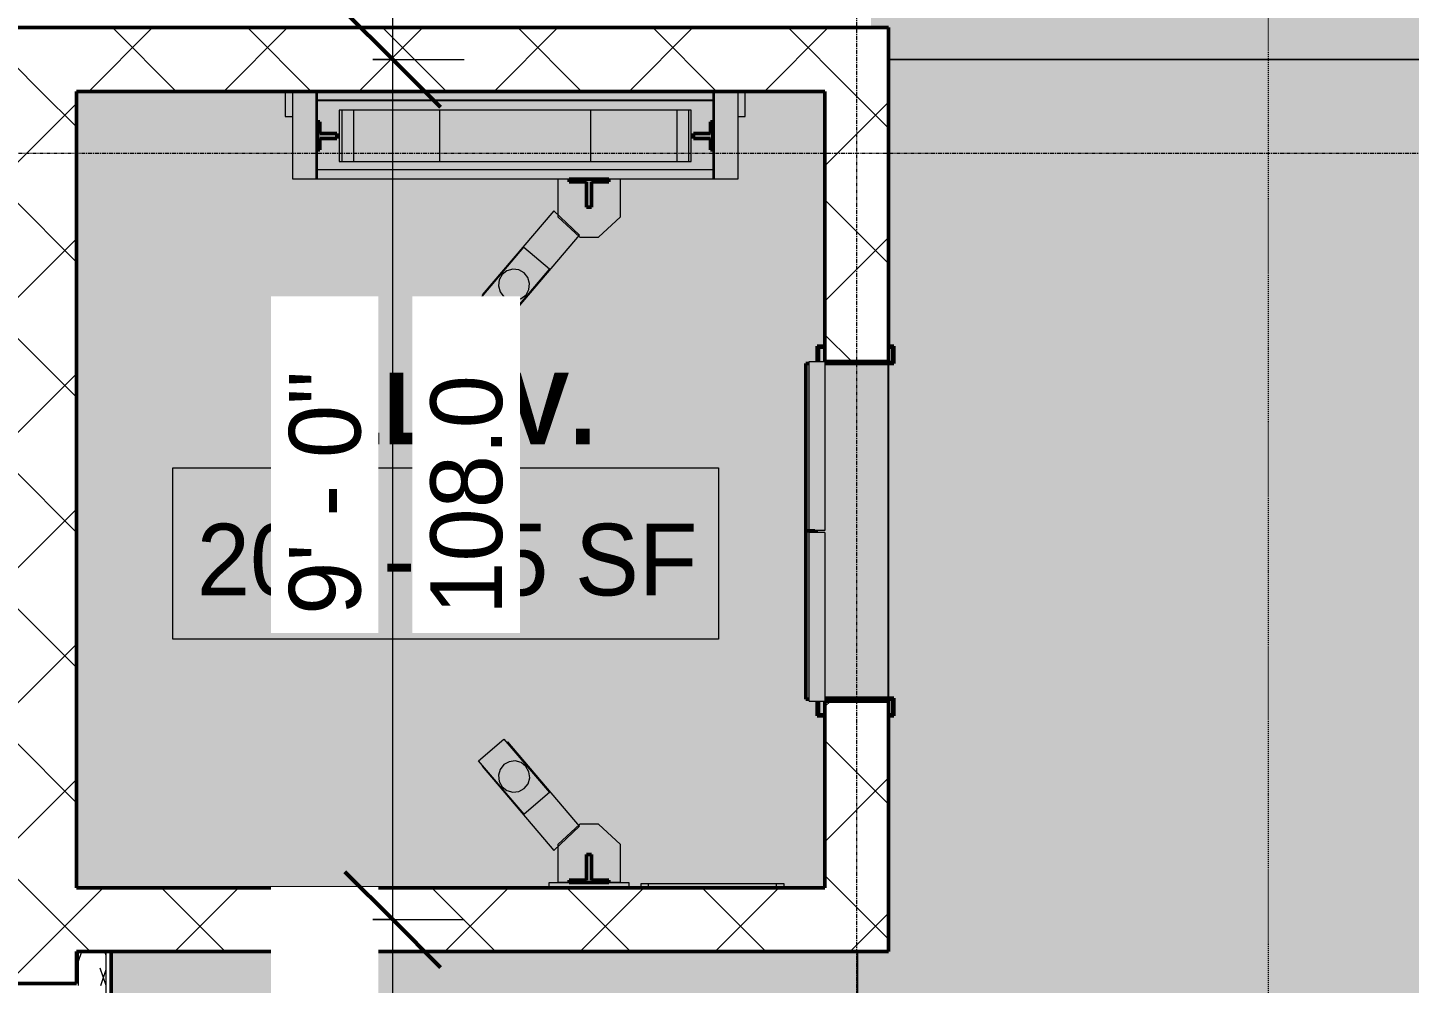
# Model space of a CAD drawing. Header units: inches. Extents: x -4218 to -1814, y 9706 to 12426.
# Drawn here: x -3585.5 to -3411.9, y 11431 to 11551 of the extents above; entities that cross this region are included whole.
import ezdxf

# ---------------------------------------------------------------- set-up
doc = ezdxf.new("R2010")
doc.units = ezdxf.units.IN
doc.header["$MEASUREMENT"] = 0
doc.linetypes.add('Aligning Line 1_8_', pattern=[0.25, 0.125, -0.125])
doc.linetypes.add('Grid Line 1_2_', pattern=[0.875, 0.5, -0.125, 0.125, -0.125])
for name, color, linetype, lineweight in [('0-1', 7, 'Continuous', 5), ('0-5', 7, 'Continuous', 9), ('A-ANNO-DIMS', 211, 'Continuous', 9), ('A-ANNO-DIMS-96', 211, 'Continuous', 9), ('A-AREA-IDEN', 2, 'Continuous', 9), ('A-FLOR-1', 10, 'Continuous', 13), ('A-GENM-2', 7, 'Continuous', 9), ('A-GENM-3', 250, 'Continuous', 50), ('A-GENM-7', 55, 'Continuous', 9), ('A-WALL', 113, 'Continuous', 13), ('A-WALL-11', 113, 'Continuous', 50), ('A-WALL-3', 250, 'Continuous', 50), ('A-WALL-PATT-5', 45, 'Continuous', 9), ('A-WALL-PATT-6', 111, 'Continuous', 9), ('G-ANNO-SYMB-1', 147, 'Aligning Line 1_8_', 9), ('G-IMPT-1', 55, 'Continuous', 9), ('G-IMPT-2', 1, 'Continuous', 9), ('Q-SPCQ-1', 7, 'Continuous', 9), ('Q-SPCQ-3', 37, 'Continuous', 9), ('S-GRID-1', 1, 'Grid Line 1_2_', 9)]:
    doc.layers.add(name, color=color, linetype=linetype, lineweight=lineweight)
doc.layers.add('A-AREA-PATT-4', color=7, linetype='Continuous', lineweight=9, transparency=1)
doc.layers.add('A-AREA-PATT-5', color=9, linetype='Continuous', lineweight=9, transparency=1)
doc.styles.add('Century Gothic', font='ufonts.com_century-gothic.ttf', dxfattribs={"height": 9})
doc.styles.add('Century Gothic_B', font='GOTHICB.TTF', dxfattribs={"height": 9})
doc.dimstyles.new('OD__1_16__Tol__', dxfattribs={"dimscale": 12, "dimtxt": 9.397514, "dimasz": 1, "dimexe": 0.75, "dimexo": 0.5, "dimgap": 0.125, "dimtad": 1, "dimdec": 4, "dimrnd": 0.0625, "dimzin": 3, "dimdsep": 46, "dimlunit": 4, "dimtxsty": 'Century Gothic', "dimblk1": 'OBLIQUE', "dimblk2": 'OBLIQUE', "dimsah": 1, "dimcen": 0.09, "dimdle": 0.75, "dimazin": 0, "dimtfac": 1, "dimtdec": 4, "dimtix": 1, "dimtmove": 0, "dimatfit": 3, "dimfxl": 1, "dimtvp": 1, "dimtfill": 1, "dimfrac": 2, "dimtolj": 1, "dimtzin": 0, "dimarcsym": 2})
pattern_1 = [(45, (0, 0), (-8.485281, 8.485281), []), (135, (0, 0), (-8.485281, -8.485281), [])]

# ---------------------------------------------------------------- blocks, each defined once
blk = doc.blocks.new('CTR - 1st Phase - Shell_rvt-1-FLOOR PLAN - 2ND FLOOR')
at = {"layer": 'A-FLOR-1'}
for p, q in [((-3410.3, 11546.99), (-3477.32, 11546.99)), ((-3477.32, 11546.99), (-3410.3, 11546.99)), ((-3477.32, 11509.05), (-3477.32, 11508.92)), ((-3477.32, 11508.8), (-3477.32, 11466.79)), ((-3477.32, 11466.68), (-3477.32, 11466.43)), ((-3481.32, 11434.99), (-3481.32, 11370.36)), ((-3481.17, 11370.36), (-3481.17, 11434.99))]:
    blk.add_line(p, q, dxfattribs=at)
at = {"layer": 'S-GRID-1'}
for p, q in [((-3481.32, 9836.18), (-3481.32, 12376.79)), ((-1814.21, 11535.19), (-4168.71, 11535.19))]:
    blk.add_line(p, q, dxfattribs=at)
blk = doc.blocks.new('Elevator Door-Center - 48_ x 84_-2010370-FLOOR PLAN - 2ND FLOOR')
at = {"layer": 'Q-SPCQ-3'}
for points in [[(-25.22, 4.96), (-25.22, 4), (-4.03, 4), (-4.03, 6), (-25.22, 6)], [(-3.78, 4.96), (-3.78, 4), (17.41, 4), (17.41, 6), (-3.78, 6)]]:
    blk.add_hatch(color=256, dxfattribs=at).paths.add_polyline_path(points, flags=0)
at = {"layer": 'Q-SPCQ-1'}
for p, q in [((-25.22, 6), (-4.03, 6)), ((-25.22, 6), (-25.22, 4)), ((-4.03, 4), (-4.03, 6)), ((-3.78, 6), (17.41, 6)), ((-3.78, 4), (-3.78, 6)), ((17.41, 6), (17.41, 4)), ((-4.03, 4), (-25.22, 4)), ((17.41, 4), (-3.78, 4))]:
    blk.add_line(p, q, dxfattribs=at)
blk = doc.blocks.new('Otis_G2S_072320191620 - Duty_3500_Speed_150_Seismic_N_CwtLoc_L2_PitDepth_60_OpeningType_Front_CwtSafety_N_FRSAME_NPT-2319443-FLOOR PLAN - 2ND FLOOR')
at = {"layer": 'G-IMPT-1'}
h = blk.add_hatch(color=256, dxfattribs=at)
h.paths.add_polyline_path([(92.16, 63.73), (92.16, 14.06), (94.66, 14.06), (94.66, 14.37), (96.1, 14.37), (96.1, 16.5), (96.72, 16.5), (96.72, 14.37), (98.16, 14.37), (98.16, 14.06), (100.82, 14.06), (100.82, 63.73), (98.16, 63.73), (98.16, 63.43), (96.72, 63.43), (96.72, 61.3), (96.1, 61.3), (96.1, 63.43), (94.66, 63.43), (94.66, 63.73), (93.18, 63.73)], flags=0)
h.paths.add_polyline_path([(93.18, 16.8), (93.18, 60.99), (99.64, 60.99), (99.64, 16.8), (94.66, 16.8)], flags=0)
for points in [[(100.82, 29.49), (100.82, 14.06), (100.94, 14.06), (100.94, 63.73), (100.82, 63.73), (100.82, 46.37)], [(93.18, 29.39), (99.64, 29.39), (99.64, 48.39), (93.18, 48.39), (93.18, 29.49)], [(6.69, 34.07), (9.75, 30.81), (20.32, 39.81), (20.21, 39.92), (13.98, 34.59), (11.25, 37.78), (17.34, 42.99), (17.26, 43.07), (7.29, 34.59)], [(73.37, 39.81), (83.93, 30.81), (86.99, 34.07), (76.43, 43.07), (76.33, 42.97), (82.45, 37.8), (79.73, 34.6), (73.46, 39.91)], [(14, 39.2), (14.09, 38.44), (14.47, 37.77), (15.07, 37.29), (15.81, 37.08), (16.57, 37.18), (17.24, 37.55), (17.72, 38.15), (17.92, 38.89), (17.83, 39.66), (17.46, 40.33), (16.85, 40.8), (16.12, 41.01), (15.35, 40.92), (14.62, 40.47), (14.21, 39.94), (14.09, 39.52)], [(75.76, 38.88), (75.97, 38.14), (76.45, 37.54), (77.12, 37.17), (77.89, 37.09), (78.63, 37.3), (79.23, 37.78), (79.6, 38.45), (79.68, 39.21), (79.47, 39.95), (78.99, 40.55), (78.32, 40.92), (77.56, 41.01), (76.82, 40.8), (76.22, 40.32), (75.85, 39.65)], [(2.69, 32.13), (2.97, 32.13), (2.97, 29.94), (6.16, 29.94), (6.16, 29.31), (2.97, 29.31), (2.97, 27.13), (2.69, 27.13), (2.69, 25.69), (7.44, 25.69), (10, 28.45), (9.99, 30.81), (9.89, 30.93), (9.75, 30.81), (7.17, 33.56), (2.69, 33.56)]]:
    blk.add_hatch(color=256, dxfattribs=at).paths.add_polyline_path(points, flags=0)
h = blk.add_hatch(color=256, dxfattribs=at)
h.paths.add_polyline_path([(93.18, 60.99), (93.18, 16.8), (99.64, 16.8), (99.64, 60.99), (95.06, 60.99)], flags=0)
h.paths.add_polyline_path([(93.18, 29.39), (93.18, 48.39), (99.64, 48.39), (99.64, 29.39), (95.06, 29.39)], flags=0)
h = blk.add_hatch(color=256, dxfattribs=at)
h.paths.add_polyline_path([(11.25, 37.78), (13.98, 34.59), (20.68, 40.32), (17.92, 43.49), (12.02, 38.44)], flags=0)
h.paths.add_polyline_path([(14, 39.2), (14.21, 39.94), (14.68, 40.54), (15.35, 40.92), (16.12, 41.01), (16.85, 40.8), (17.46, 40.33), (17.83, 39.66), (17.92, 38.89), (17.72, 38.15), (17.24, 37.55), (16.57, 37.18), (15.81, 37.08), (15.07, 37.29), (14.47, 37.77), (14.09, 38.44)], flags=0)
h = blk.add_hatch(color=256, dxfattribs=at)
h.paths.add_polyline_path([(73, 40.29), (79.73, 34.6), (82.45, 37.8), (75.71, 43.5), (74.95, 42.59)], flags=0)
h.paths.add_polyline_path([(75.76, 38.88), (75.85, 39.65), (76.22, 40.32), (76.82, 40.8), (77.56, 41.01), (78.32, 40.92), (78.99, 40.55), (79.47, 39.95), (79.68, 39.21), (79.6, 38.45), (79.23, 37.78), (78.63, 37.3), (77.89, 37.09), (77.12, 37.17), (76.45, 37.54), (75.97, 38.14)], flags=0)
h = blk.add_hatch(color=256, dxfattribs=at)
h.paths.add_polyline_path([(83.68, 28.45), (86.24, 25.69), (90.99, 25.69), (90.96, 33.56), (86.51, 33.56), (83.93, 30.81), (83.8, 30.93), (83.68, 30.8), (83.68, 29.31)], flags=0)
h.paths.add_polyline_path([(87.46, 29.94), (90.65, 29.94), (90.65, 32.13), (90.96, 32.13), (90.96, 27.13), (90.65, 27.13), (90.65, 29.31), (87.46, 29.31), (87.46, 29.49)], flags=0)
at = {"layer": 'G-IMPT-2'}
for p, q in [((92.16, 63.73), (94.66, 63.73)), ((98.16, 63.73), (100.82, 63.73)), ((100.82, 63.73), (100.94, 63.73)), ((100.82, 14.06), (100.82, 63.73)), ((100.94, 63.73), (100.94, 14.06)), ((93.18, 60.99), (93.18, 16.8)), ((99.64, 60.99), (93.18, 60.99)), ((99.64, 16.8), (99.64, 60.99)), ((93.19, 60.68), (93.19, 59.18)), ((99.63, 60.68), (93.19, 60.68)), ((93.19, 59.18), (99.63, 59.18)), ((99.63, 59.18), (99.63, 60.68)), ((93.18, 48.39), (93.18, 29.39)), ((99.64, 48.39), (93.18, 48.39)), ((99.64, 29.39), (99.64, 48.39)), ((11.25, 37.78), (17.95, 43.51)), ((17.95, 43.51), (20.68, 40.32)), ((73, 40.29), (75.71, 43.5)), ((75.71, 43.5), (82.45, 37.8)), ((17.26, 43.07), (6.69, 34.07)), ((17.34, 42.99), (17.26, 43.07)), ((76.43, 43.07), (76.33, 42.97)), ((86.99, 34.07), (76.43, 43.07)), ((20.68, 40.32), (13.98, 34.59)), ((14.21, 39.94), (14, 39.2)), ((14.68, 40.54), (14.21, 39.94)), ((15.35, 40.92), (14.68, 40.54)), ((16.12, 41.01), (15.35, 40.92)), ((16.85, 40.8), (16.12, 41.01)), ((17.46, 40.33), (16.85, 40.8)), ((17.83, 39.66), (17.46, 40.33)), ((20.32, 39.81), (20.21, 39.92)), ((79.73, 34.6), (73, 40.29)), ((76.22, 40.32), (75.85, 39.65)), ((76.82, 40.8), (76.22, 40.32)), ((77.56, 41.01), (76.82, 40.8)), ((78.32, 40.92), (77.56, 41.01)), ((78.99, 40.55), (78.32, 40.92)), ((79.47, 39.95), (78.99, 40.55)), ((79.68, 39.21), (79.47, 39.95)), ((9.75, 30.81), (20.32, 39.81)), ((14, 39.2), (14.09, 38.44)), ((14.09, 38.44), (14.47, 37.77)), ((17.72, 38.15), (17.92, 38.89)), ((17.92, 38.89), (17.83, 39.66)), ((73.46, 39.91), (73.37, 39.81)), ((73.37, 39.81), (83.93, 30.81)), ((75.85, 39.65), (75.76, 38.88)), ((75.76, 38.88), (75.97, 38.14)), ((79.23, 37.78), (79.6, 38.45)), ((79.6, 38.45), (79.68, 39.21)), ((13.98, 34.59), (11.25, 37.78)), ((14.47, 37.77), (15.07, 37.29)), ((15.07, 37.29), (15.81, 37.08)), ((15.81, 37.08), (16.57, 37.18)), ((16.57, 37.18), (17.24, 37.55)), ((17.24, 37.55), (17.72, 38.15)), ((75.97, 38.14), (76.45, 37.54)), ((76.45, 37.54), (77.12, 37.17)), ((77.12, 37.17), (77.89, 37.09)), ((77.89, 37.09), (78.63, 37.3)), ((78.63, 37.3), (79.23, 37.78)), ((82.45, 37.8), (79.73, 34.6)), ((7.44, 33.56), (2.69, 33.56)), ((2.69, 33.56), (2.69, 32.13)), ((6.69, 34.07), (9.75, 30.81)), ((10, 30.8), (7.44, 33.56)), ((86.24, 33.56), (83.68, 30.8)), ((83.93, 30.81), (86.99, 34.07)), ((90.99, 33.56), (86.24, 33.56)), ((90.99, 25.69), (90.99, 33.56)), ((10, 28.45), (10, 30.8)), ((83.68, 30.8), (83.68, 28.45)), ((7.44, 25.69), (10, 28.45)), ((83.68, 28.45), (86.24, 25.69)), ((93.18, 29.39), (99.64, 29.39)), ((2.69, 27.13), (2.69, 25.69)), ((2.69, 25.69), (7.44, 25.69)), ((86.24, 25.69), (90.99, 25.69)), ((93.19, 18.61), (93.19, 17.11)), ((99.63, 18.61), (93.19, 18.61)), ((99.63, 17.11), (99.63, 18.61)), ((93.18, 16.8), (99.64, 16.8)), ((93.19, 17.11), (99.63, 17.11))]:
    blk.add_line(p, q, dxfattribs=at)
blk = doc.blocks.new('Otis_G2S_072320191620 - Otis_G2S_072320191620-2295120-FLOOR PLAN - 2ND FLOOR')
at = {"layer": 'A-GENM-7'}
h = blk.add_hatch(color=256, dxfattribs=at)
h.paths.add_polyline_path([(98.85, 10.02), (102, 10.02), (102, 10.91), (98.85, 10.91)], flags=0)
h.paths.add_polyline_path([(98.85, 67.78), (98.85, 66.89), (102, 66.89), (102, 67.78)], flags=0)
h = blk.add_hatch(color=256, dxfattribs=at)
h.paths.add_polyline_path([(91.02, 12.61), (91.02, 10.91), (102, 10.91), (102, 13.86), (91.02, 13.86)], flags=0)
h.paths.add_polyline_path([(91.02, 66.89), (91.02, 63.94), (102, 63.94), (102, 66.89), (92.16, 66.89)], flags=0)
h = blk.add_hatch(color=256, dxfattribs=at)
h.paths.add_polyline_path([(91.02, 14.06), (91.02, 13.86), (102, 13.86), (102, 14.06), (92.16, 14.06)], flags=0)
h.paths.add_polyline_path([(91.02, 63.74), (102, 63.74), (102, 63.94), (91.02, 63.94)], flags=0)
for points in [[(91.02, 29.49), (91.02, 14.06), (92.16, 14.06), (92.16, 63.74), (91.02, 63.74), (91.02, 46.37)], [(2, 29.31), (2, 24.63), (2.68, 24.63), (2.66, 34.63), (2, 34.63), (2, 29.94)], [(2, 6.14), (2.5, 6.14), (2.5, 22.14), (2, 22.14), (2, 12.61)], [(25.69, 2.41), (25.69, 2), (46.62, 2), (46.62, 1.25), (46.81, 1.25), (46.81, 2.41), (25.81, 2.41)], [(46.81, 2), (46.81, 1.25), (46.87, 1.25), (46.87, 2), (67.81, 2), (67.81, 2.41), (46.81, 2.41)], [(25.81, -4.28), (25.81, -7.88), (67.81, -7.88), (67.81, 0), (46.87, 0), (46.87, 0.96), (46.62, 0.96), (46.62, 0), (25.81, 0)]]:
    blk.add_hatch(color=256, dxfattribs=at).paths.add_polyline_path(points, flags=0)
h = blk.add_hatch(color=256, dxfattribs=at)
h.paths.add_polyline_path([(94.66, 14.06), (94.66, 14.06), (98.16, 14.06), (98.16, 14.37), (96.72, 14.37), (96.72, 16.5), (96.1, 16.5), (96.1, 14.37), (94.66, 14.37)], flags=0)
h.paths.add_polyline_path([(94.66, 63.74), (94.66, 63.43), (96.1, 63.43), (96.1, 61.3), (96.72, 61.3), (96.72, 63.43), (98.16, 63.43), (98.16, 63.74), (95.06, 63.74)], flags=0)
h = blk.add_hatch(color=256, dxfattribs=at)
h.paths.add_polyline_path([(2.66, 32.13), (2.68, 27.13), (2.97, 27.13), (2.97, 29.31), (6.16, 29.31), (6.16, 29.94), (2.97, 29.94), (2.97, 32.13), (2.68, 32.13)], flags=0)
h.paths.add_polyline_path([(87.46, 29.31), (90.65, 29.31), (90.65, 27.13), (90.96, 27.13), (90.96, 32.13), (90.65, 32.13), (90.65, 29.94), (87.46, 29.94), (87.46, 29.49)], flags=0)
h = blk.add_hatch(color=256, dxfattribs=at)
h.paths.add_polyline_path([(2, 5.89), (2, 5.14), (2.5, 5.14), (2.5, 6.14), (2, 6.14)], flags=0)
h.paths.add_polyline_path([(2, 23.14), (2, 22.14), (2.5, 22.14), (2.5, 23.14)], flags=0)
h = blk.add_hatch(color=256, dxfattribs=at)
h.paths.add_polyline_path([(23.6, -8.64), (25.81, -8.64), (25.81, 0), (25.69, 0), (25.69, -8.52), (23.73, -8.52), (23.73, -8), (23.6, -8), (23.6, -8.52)], flags=0)
h.paths.add_polyline_path([(23.6, 0.83), (23.6, 0.25), (23.73, 0.25), (23.73, 0.83), (25.44, 0.83), (25.44, 0.96), (23.6, 0.96)], flags=0)
h.paths.add_polyline_path([(67.81, -8), (67.81, -8.64), (70.02, -8.64), (70.02, -8), (69.9, -8), (69.9, -8.52), (67.94, -8.52), (67.94, 0), (67.81, 0), (67.81, -7.88)], flags=0)
h.paths.add_polyline_path([(68.06, 0.83), (69.9, 0.83), (69.9, 0.25), (70.02, 0.25), (70.02, 0.96), (68.06, 0.94)], flags=0)
h = blk.add_hatch(color=256, dxfattribs=at)
h.paths.add_polyline_path([(25.53, -8), (25.69, -8), (25.69, -7.93)], flags=0)
h.paths.add_polyline_path([(25.81, -7.88), (25.81, -8), (67.81, -8), (67.81, -7.88), (34.73, -7.88)], flags=0)
h.paths.add_polyline_path([(67.94, -7.93), (67.94, -8), (68.06, -7.99)], flags=0)
at = {"layer": 'A-GENM-2'}
for p, q in [((102, 67.78), (98.85, 67.78)), ((98.85, 67.78), (98.85, 66.89)), ((102, 66.89), (91.02, 66.89)), ((91.02, 66.89), (91.02, 63.94)), ((102, 63.94), (91.02, 63.94)), ((91.02, 63.94), (91.02, 63.74)), ((91.02, 63.74), (91.02, 14.06)), ((91.02, 63.74), (102, 63.74)), ((92.16, 14.06), (92.16, 63.74)), ((2, 34.63), (2.68, 34.63)), ((2.68, 34.63), (2.68, 32.13)), ((2.68, 27.13), (2.68, 24.63)), ((2.68, 24.63), (2, 24.63)), ((2.5, 23.14), (2, 23.14)), ((2.5, 22.14), (2.5, 23.14)), ((2, 22.14), (2.5, 22.14)), ((2.5, 6.14), (2.5, 22.14)), ((91.02, 14.06), (91.02, 13.86)), ((94.66, 14.06), (91.02, 14.06)), ((102, 14.06), (98.16, 14.06)), ((91.02, 13.86), (102, 13.86)), ((91.02, 13.86), (91.02, 10.91)), ((91.02, 10.91), (102, 10.91)), ((98.85, 10.91), (98.85, 10.02)), ((98.85, 10.02), (102, 10.02)), ((2.5, 6.14), (2, 6.14)), ((2.5, 5.14), (2.5, 6.14)), ((2, 5.14), (2.5, 5.14)), ((46.87, 0.96), (46.62, 0.96)), ((25.69, -7.93), (25.53, -8)), ((67.81, -7.88), (25.81, -7.88)), ((68.06, -7.99), (67.93, -7.93))]:
    blk.add_line(p, q, dxfattribs=at)
at = {"layer": 'A-GENM-3'}
for p, q in [((98.16, 63.74), (94.66, 63.74)), ((94.66, 63.74), (94.66, 63.43)), ((94.66, 63.43), (96.1, 63.43)), ((96.1, 63.43), (96.1, 61.3)), ((96.72, 61.3), (96.72, 63.43)), ((96.72, 63.43), (98.16, 63.43)), ((98.16, 63.43), (98.16, 63.74)), ((96.1, 61.3), (96.72, 61.3)), ((2.97, 32.13), (2.66, 32.13)), ((2.66, 32.13), (2.66, 27.13)), ((2.97, 29.94), (2.97, 32.13)), ((90.96, 32.13), (90.65, 32.13)), ((90.65, 32.13), (90.65, 29.94)), ((90.96, 27.13), (90.96, 32.13)), ((6.16, 29.94), (2.97, 29.94)), ((6.16, 29.31), (6.16, 29.94)), ((90.65, 29.94), (87.46, 29.94)), ((87.46, 29.94), (87.46, 29.31)), ((2.97, 27.13), (2.97, 29.31)), ((2.97, 29.31), (6.16, 29.31)), ((87.46, 29.31), (90.65, 29.31)), ((90.65, 29.31), (90.65, 27.13)), ((2.66, 27.13), (2.97, 27.13)), ((90.65, 27.13), (90.96, 27.13)), ((96.72, 16.5), (96.1, 16.5)), ((96.1, 16.5), (96.1, 14.37)), ((96.72, 14.37), (96.72, 16.5)), ((96.1, 14.37), (94.66, 14.37)), ((94.66, 14.37), (94.66, 14.06)), ((94.66, 14.06), (98.16, 14.06)), ((98.16, 14.37), (96.72, 14.37)), ((98.16, 14.06), (98.16, 14.37)), ((46.81, 2.41), (25.69, 2.41)), ((25.69, 2.41), (25.69, 2)), ((67.81, 2.41), (46.81, 2.41)), ((46.81, 2.41), (46.81, 1.25)), ((46.81, 1.25), (46.81, 2.41)), ((67.81, 2), (67.81, 2.41)), ((25.44, 0.96), (23.6, 0.96)), ((23.6, 0.96), (23.6, 0.25)), ((23.6, 0.25), (23.73, 0.25)), ((23.73, 0.25), (23.73, 0.83)), ((23.73, 0.83), (25.44, 0.83)), ((46.62, 1.25), (46.81, 1.25)), ((46.81, 1.25), (46.87, 1.25)), ((70.02, 0.96), (68.06, 0.96)), ((68.06, 0.83), (69.9, 0.83)), ((69.9, 0.83), (69.9, 0.25)), ((69.9, 0.25), (70.02, 0.25)), ((70.02, 0.25), (70.02, 0.96)), ((25.69, 0), (25.69, -8.52)), ((25.81, -8.64), (25.81, 0)), ((67.81, 0), (67.81, -8.64)), ((67.94, -8.52), (67.94, 0)), ((23.73, -8), (23.6, -8)), ((23.6, -8), (23.6, -8.64)), ((23.6, -8.64), (25.81, -8.64)), ((23.73, -8.52), (23.73, -8)), ((25.69, -8.52), (23.73, -8.52)), ((67.81, -8.64), (70.02, -8.64)), ((69.9, -8.52), (67.94, -8.52)), ((70.02, -8), (69.9, -8)), ((69.9, -8), (69.9, -8.52)), ((70.02, -8.64), (70.02, -8))]:
    blk.add_line(p, q, dxfattribs=at)
blk.add_blockref('Otis_G2S_072320191620 - Duty_3500_Speed_150_Seismic_N_CwtLoc_L2_PitDepth_60_OpeningType_Front_CwtSafety_N_FRSAME_NPT-2319443-FLOOR PLAN - 2ND FLOOR', (0, 0))
blk = doc.blocks.new('CTR - 1st Phase -Stairs _ Elevators_rvt-1-FLOOR PLAN - 2ND FLOOR')
at = {"layer": 'A-WALL-PATT-5'}
h = blk.add_hatch(dxfattribs=at)
h.set_pattern_fill('FP_47', color=256, style=0, pattern_type=2)
h.set_pattern_definition(pattern_1)
h.paths.add_polyline_path([(-3514.81, 11542.99), (-3477.32, 11542.99), (-3477.32, 11550.99), (-3587.32, 11550.99), (-3587.32, 11542.99), (-3531.7, 11542.99)], flags=0)
h = blk.add_hatch(dxfattribs=at)
h.set_pattern_fill('FP_47', color=256, style=0, pattern_type=2)
h.set_pattern_definition(pattern_1)
h.paths.add_polyline_path([(-3583.32, 11430.99), (-3579.32, 11430.99), (-3579.32, 11434.99), (-3583.32, 11434.99), (-3583.32, 11442.99), (-3579.32, 11442.99), (-3579.32, 11542.99), (-3587.32, 11542.99), (-3587.32, 11430.99)], flags=0)
h = blk.add_hatch(dxfattribs=at)
h.set_pattern_fill('FP_47', color=256, style=0, pattern_type=2)
h.set_pattern_definition(pattern_1)
h.paths.add_polyline_path([(-3481.17, 11434.99), (-3477.32, 11434.99), (-3477.32, 11466.43), (-3485.32, 11466.43), (-3485.32, 11434.99), (-3481.32, 11434.99)], flags=0)
h.paths.add_polyline_path([(-3477.32, 11509.05), (-3477.32, 11542.99), (-3485.32, 11542.99), (-3485.32, 11509.05)], flags=0)
h = blk.add_hatch(dxfattribs=at)
h.set_pattern_fill('FP_47', color=256, style=0, pattern_type=2)
h.set_pattern_definition(pattern_1)
h.paths.add_polyline_path([(-3531.7, 11434.99), (-3485.32, 11434.99), (-3485.32, 11442.99), (-3583.32, 11442.99), (-3583.32, 11434.99), (-3579.32, 11434.99)], flags=0)
at = {"layer": 'A-WALL-3'}
for p, q in [((-3477.32, 11550.99), (-3587.32, 11550.99)), ((-3477.32, 11542.99), (-3477.32, 11550.99)), ((-3579.32, 11542.99), (-3485.32, 11542.99)), ((-3579.32, 11442.99), (-3579.32, 11542.99)), ((-3485.32, 11542.99), (-3485.32, 11509.05)), ((-3477.32, 11509.05), (-3477.32, 11542.99)), ((-3485.32, 11509.05), (-3477.32, 11509.05)), ((-3477.32, 11466.43), (-3485.32, 11466.43)), ((-3485.32, 11466.43), (-3485.32, 11442.99)), ((-3477.32, 11434.99), (-3477.32, 11466.43)), ((-3485.32, 11442.99), (-3579.32, 11442.99)), ((-3579.32, 11434.99), (-3485.32, 11434.99)), ((-3579.32, 11430.99), (-3579.32, 11434.99)), ((-3485.32, 11434.99), (-3477.32, 11434.99)), ((-3587.32, 11430.99), (-3579.32, 11430.99))]:
    blk.add_line(p, q, dxfattribs=at)
at = {"layer": 'G-ANNO-SYMB-1'}
blk.add_line((-3429.67, 11608.39), (-3429.67, 11388.71), dxfattribs=at)
at = {"layer": '0-5'}
for name, p, rotation in [('Otis_G2S_072320191620 - Otis_G2S_072320191620-2295120-FLOOR PLAN - 2ND FLOOR', (-3485.32, 11440.99), 89.99999999998951), ('Elevator Door-Center - 48_ x 84_-2010370-FLOOR PLAN - 2ND FLOOR', (-3481.32, 11491.64), 90.0000000000186)]:
    blk.add_blockref(name, p, dxfattribs=dict(at, rotation=rotation))
blk = doc.blocks.new('DIMBLOCK34-FLOOR PLAN - 2ND FLOOR')
at = {"layer": 'A-ANNO-DIMS-96', "lineweight": 50}
for p, q in [((-3539.61, 11438.99), (-3545.61, 11444.99)), ((-3539.61, 11438.99), (-3533.61, 11432.99)), ((-3539.61, 11366.49), (-3545.61, 11372.49)), ((-3539.61, 11366.49), (-3533.61, 11360.49))]:
    blk.add_line(p, q, dxfattribs=at)
at = {"layer": 'A-ANNO-DIMS-96'}
for p, q in [((-3542.09, 11438.99), (-3530.61, 11438.99)), ((-3539.61, 11438.99), (-3542.09, 11438.99)), ((-3539.61, 11366.49), (-3539.61, 11438.99)), ((-3542.09, 11366.49), (-3530.61, 11366.49)), ((-3539.61, 11366.49), (-3542.09, 11366.49))]:
    blk.add_line(p, q, dxfattribs=at)
at = {"layer": 'A-ANNO-DIMS-96', "color": 0, "insert": (-3534.87, 11390.51), "char_height": 9, "width": 29.356, "attachment_point": 1, "rotation": 90, "line_spacing_factor": 0.984502, "style": 'Century Gothic', "bg_fill": 3, "box_fill_scale": 1.25, "bg_fill_color": 256, "bg_fill_true_color": 13158600, "bg_fill_transparency": 0}
blk.add_mtext('72.5', dxfattribs=at)
at = {"layer": 'A-ANNO-DIMS-96', "color": 0, "insert": (-3552.64, 11375.52), "char_height": 9, "width": 65.3351, "attachment_point": 1, "rotation": 90, "line_spacing_factor": 0.984502, "style": 'Century Gothic', "bg_fill": 3, "box_fill_scale": 1.25, "bg_fill_color": 256, "bg_fill_true_color": 13158600, "bg_fill_transparency": 0}
blk.add_mtext('6\' - 0 1/2"', dxfattribs=at)
blk = doc.blocks.new('_Oblique')
at = {"color": 0, "linetype": 'ByBlock', "lineweight": -2}
blk.add_line((-0.5, -0.5), (0.5, 0.5), dxfattribs=at)
blk = doc.blocks.new('DIMBLOCK35-FLOOR PLAN - 2ND FLOOR')
at = {"layer": 'A-ANNO-DIMS-96', "lineweight": 50}
for p, q in [((-3539.61, 11546.99), (-3545.61, 11552.99)), ((-3539.61, 11546.99), (-3533.61, 11540.99)), ((-3539.61, 11438.99), (-3545.61, 11444.99)), ((-3539.61, 11438.99), (-3533.61, 11432.99))]:
    blk.add_line(p, q, dxfattribs=at)
at = {"layer": 'A-ANNO-DIMS-96'}
for p, q in [((-3542.09, 11546.99), (-3530.61, 11546.99)), ((-3539.61, 11546.99), (-3542.09, 11546.99)), ((-3539.61, 11438.99), (-3539.61, 11546.99)), ((-3542.09, 11438.99), (-3530.61, 11438.99)), ((-3539.61, 11438.99), (-3542.09, 11438.99))]:
    blk.add_line(p, q, dxfattribs=at)
at = {"layer": 'A-ANNO-DIMS-96', "color": 0, "char_height": 9, "width": 37.7691, "attachment_point": 1, "rotation": 90, "line_spacing_factor": 0.984502, "style": 'Century Gothic', "bg_fill": 3, "box_fill_scale": 1.25, "bg_fill_color": 256, "bg_fill_true_color": 13158600, "bg_fill_transparency": 0}
for s, insert in [('9\' - 0"', (-3552.64, 11477.25)), ('108.0', (-3534.87, 11477.25))]:
    blk.add_mtext(s, dxfattribs=dict(at, insert=insert))
blk = doc.blocks.new('DIMBLOCK36-FLOOR PLAN - 2ND FLOOR')
at = {"layer": 'A-ANNO-DIMS-96', "lineweight": 50}
for p, q in [((-3539.61, 11684.49), (-3545.61, 11690.49)), ((-3539.61, 11684.49), (-3533.61, 11678.49)), ((-3539.61, 11546.99), (-3545.61, 11552.99)), ((-3539.61, 11546.99), (-3533.61, 11540.99))]:
    blk.add_line(p, q, dxfattribs=at)
at = {"layer": 'A-ANNO-DIMS-96'}
for p, q in [((-3507.42, 11684.49), (-3548.61, 11684.49)), ((-3539.61, 11546.99), (-3539.61, 11684.49)), ((-3539.61, 11684.49), (-3507.42, 11684.49)), ((-3542.09, 11546.99), (-3530.61, 11546.99)), ((-3539.61, 11546.99), (-3542.09, 11546.99))]:
    blk.add_line(p, q, dxfattribs=at)
at = {"layer": 'A-ANNO-DIMS-96', "color": 0, "char_height": 9, "attachment_point": 1, "rotation": 90, "line_spacing_factor": 0.984502, "style": 'Century Gothic', "bg_fill": 3, "box_fill_scale": 1.25, "bg_fill_color": 256, "bg_fill_true_color": 13158600, "bg_fill_transparency": 0}
for s, insert, width in [('11\' - 5 1/2"', (-3552.64, 11585.01), 73.7481), ('137.5', (-3534.87, 11600), 37.7691)]:
    blk.add_mtext(s, dxfattribs=dict(at, insert=insert, width=width))

msp = doc.modelspace()

# ---------------------------------------------------------------- hatches: boundary and pattern name
at = {"layer": 'A-AREA-PATT-4'}
h = msp.add_hatch(color=256, dxfattribs=at)
h.paths.add_polyline_path([(-3485.32374, 11466.42542), (-3481.32374, 11466.42542), (-3481.32374, 11466.67542), (-3485.32374, 11466.67542)], flags=0)
h.paths.add_polyline_path([(-3485.32374, 11509.05042), (-3485.32374, 11508.92542), (-3481.32374, 11508.92542), (-3481.32374, 11509.05042)], flags=0)
h.paths.add_polyline_path([(-3579.32374, 11442.9894), (-3519.94972, 11442.9894), (-3519.90882, 11443.66656), (-3518.88423, 11443.68231), (-3518.88423, 11448.16337), (-3519.39673, 11447.68231), (-3528.39673, 11458.24481), (-3528.30996, 11458.32625), (-3528.83264, 11458.93738), (-3525.6408, 11461.66725), (-3525.24439, 11461.20376), (-3525.13673, 11461.30481), (-3516.25019, 11450.87547), (-3516.12423, 11450.99231), (-3513.76923, 11450.99231), (-3511.00923, 11448.43231), (-3511.00923, 11443.68231), (-3509.94972, 11443.66656), (-3509.94972, 11442.9894), (-3508.46547, 11442.9894), (-3508.46547, 11443.4934), (-3490.46547, 11443.4934), (-3490.46547, 11442.9894), (-3485.32374, 11442.9894), (-3485.32374, 11466.42542), (-3486.15577, 11466.42542), (-3486.15577, 11464.71449), (-3485.57374, 11464.71449), (-3485.57374, 11464.58949), (-3486.28077, 11464.58949), (-3486.28077, 11466.42542), (-3487.32374, 11466.42542), (-3487.32374, 11466.67542), (-3487.72999, 11466.67542), (-3487.72999, 11508.80042), (-3487.32374, 11508.80042), (-3487.32374, 11509.05042), (-3486.28077, 11509.05042), (-3486.28077, 11511.01136), (-3485.57374, 11511.01136), (-3485.57374, 11510.88636), (-3486.15577, 11510.88636), (-3486.15577, 11509.05042), (-3485.32374, 11509.05042), (-3485.32374, 11542.9894), (-3495.34714, 11542.9894), (-3495.34714, 11539.8398), (-3496.2327, 11539.8398), (-3496.2327, 11532.00515), (-3552.21694, 11532.00515), (-3552.21694, 11539.8398), (-3553.1025, 11539.8398), (-3553.1025, 11542.9894), (-3579.32374, 11542.9894), (-3579.32374, 11475.72157)], flags=0)
h.paths.add_polyline_path([(-3486.57374, 11487.61292), (-3486.28077, 11487.61292), (-3486.28077, 11487.86292), (-3486.57374, 11487.86292), (-3486.57374, 11487.80042)], flags=0)
h.paths.add_polyline_path([(-3525.61485, 11513.98967), (-3528.82165, 11516.70194), (-3528.29551, 11517.32402), (-3528.39673, 11517.41902), (-3519.39673, 11527.98152), (-3518.88423, 11527.50047), (-3518.88423, 11531.98152), (-3511.00923, 11531.95397), (-3511.00923, 11527.23152), (-3513.76923, 11524.67153), (-3516.13673, 11524.68312), (-3516.25019, 11524.78836), (-3525.13673, 11514.35903), (-3525.22911, 11514.44574), (-3525.30245, 11514.35903)], flags=0)
h.paths.add_polyline_path([(-3549.06734, 11533.14685), (-3549.05746, 11533.14685), (-3549.05746, 11541.92635), (-3499.3823, 11541.92635), (-3499.3823, 11542.9894), (-3549.06734, 11542.9894), (-3549.06734, 11534.1655)], flags=0)
at = {"layer": 'A-AREA-PATT-5'}
h = msp.add_hatch(color=256, dxfattribs=at)
h.paths.add_polyline_path([(-2568.69874, 10283.4144), (-2604.69874, 10283.4144), (-2604.69874, 10285.4144), (-2568.69874, 10285.4144)], flags=0)
h.paths.add_polyline_path([(-2568.69874, 11743.3644), (-2604.69874, 11743.3644), (-2604.69874, 11745.3644), (-2568.69874, 11745.3644)], flags=0)
h.paths.add_polyline_path([(-2621.48503, 10257.5894), (-2586.94874, 10257.5894), (-2586.94874, 10258.4019), (-2586.32374, 10258.4019), (-2586.32374, 10260.3394), (-2584.32374, 10260.3394), (-2584.32374, 10261.5894), (-2568.69874, 10261.5894), (-2568.69874, 10283.4144), (-2564.82374, 10283.4144), (-2564.82374, 10355.4144), (-2568.69874, 10355.4144), (-2568.69874, 10381.1644), (-2505.61959, 10381.1644), (-2492.69166, 10368.23647), (-2491.54261, 10369.38551), (-2491.71939, 10369.56229), (-2490.30518, 10370.9765), (-2488.93516, 10369.60648), (-2488.49321, 10370.04843), (-2486.92404, 10368.52401), (-2462.37446, 10393.07359), (-2463.92125, 10394.62039), (-2463.47931, 10395.06233), (-2464.84933, 10396.43235), (-2463.43512, 10397.84656), (-2463.25834, 10397.66978), (-2444.43162, 10416.4965), (-2462.55123, 10434.61611), (-2462.72801, 10434.43934), (-2464.14223, 10435.85355), (-2462.77221, 10437.22357), (-2463.21415, 10437.66551), (-2461.66735, 10439.21231), (-2486.23931, 10463.78427), (-2487.78611, 10462.23747), (-2488.22805, 10462.67941), (-2489.59807, 10461.3094), (-2491.01228, 10462.72361), (-2490.83551, 10462.90039), (-2491.98455, 10464.04943), (-2505.61959, 10450.4144), (-2511.09967, 10450.4144), (-2513.12374, 10448.39033), (-2513.12374, 10450.4144), (-2651.09874, 10450.4144), (-2651.09874, 10468.4144), (-2670.72374, 10468.4144), (-2670.72374, 10468.1644), (-2672.72374, 10468.1644), (-2672.72374, 10470.1019), (-2673.34874, 10470.1019), (-2673.34874, 10472.2894), (-2708.09874, 10472.2894), (-2708.09874, 10470.1019), (-2708.72374, 10470.1019), (-2708.72374, 10468.1644), (-2710.72374, 10468.1644), (-2710.72374, 10468.4144), (-2718.72374, 10468.4144), (-2718.72374, 10468.1644), (-2720.72374, 10468.1644), (-2720.72374, 10470.1019), (-2721.34874, 10470.1019), (-2721.34874, 10472.2894), (-2756.09874, 10472.2894), (-2756.09874, 10470.1019), (-2756.72374, 10470.1019), (-2756.72374, 10468.1644), (-2758.72374, 10468.1644), (-2758.72374, 10468.4144), (-2778.34874, 10468.4144), (-2778.34874, 10450.4144), (-3007.90521, 10450.4144), (-3007.90521, 10406.1894), (-3025.52374, 10406.1894), (-3025.52374, 10450.1644), (-3026.14874, 10450.1644), (-3026.14874, 10406.1894), (-3064.79874, 10406.1894), (-3064.79874, 10470.1019), (-3065.42374, 10470.1019), (-3065.42374, 10406.1894), (-3084.12374, 10406.1894), (-3084.12374, 10450.4144), (-3208.07374, 10450.4144), (-3208.07374, 10406.1894), (-3226.77374, 10406.1894), (-3226.77374, 10470.1019), (-3227.39874, 10470.1019), (-3227.39874, 10406.1894), (-3266.04874, 10406.1894), (-3266.04874, 10450.1644), (-3266.67374, 10450.1644), (-3266.67374, 10406.1894), (-3284.29227, 10406.1894), (-3284.29227, 10450.4144), (-3410.29874, 10450.4144), (-3410.29874, 10843.4144), (-3408.92374, 10846.9519), (-3408.92374, 11067.02768), (-3409.54874, 11067.02768), (-3409.54874, 11108.17611), (-3409.29874, 11108.17611), (-3409.29874, 11244.96205), (-3406.54874, 11244.96205), (-3406.54874, 11245.7894), (-3409.29874, 11245.7894), (-3409.29874, 11247.2894), (-3406.54874, 11247.2894), (-3406.59518, 11247.3894), (-3409.92374, 11247.3894), (-3409.92374, 11254.5569), (-3410.29874, 11255.3644), (-3410.29874, 11648.3644), (-3284.29227, 11648.3644), (-3284.29227, 11692.5894), (-3266.67374, 11692.5894), (-3266.67374, 11648.3644), (-3266.04874, 11648.3644), (-3266.04874, 11692.5894), (-3227.39874, 11692.5894), (-3227.39874, 11628.6769), (-3226.77374, 11628.6769), (-3226.77374, 11692.5894), (-3208.07374, 11692.5894), (-3208.07374, 11648.3644), (-3084.12374, 11648.3644), (-3084.12374, 11692.5894), (-3065.42374, 11692.5894), (-3065.42374, 11628.6769), (-3064.79874, 11628.6769), (-3064.79874, 11692.5894), (-3026.14874, 11692.5894), (-3026.14874, 11648.3644), (-3025.52374, 11648.3644), (-3025.52374, 11692.5894), (-3007.90521, 11692.5894), (-3007.90521, 11648.3644), (-2778.34874, 11648.3644), (-2778.34874, 11630.3644), (-2758.72374, 11630.3644), (-2758.72374, 11630.6144), (-2756.72374, 11630.6144), (-2756.72374, 11628.6769), (-2756.09874, 11628.6769), (-2756.09874, 11626.4894), (-2721.34874, 11626.4894), (-2721.34874, 11628.6769), (-2720.72374, 11628.6769), (-2720.72374, 11630.6144), (-2718.72374, 11630.6144), (-2718.72374, 11630.3644), (-2710.72374, 11630.3644), (-2710.72374, 11630.6144), (-2708.72374, 11630.6144), (-2708.72374, 11628.6769), (-2708.09874, 11628.6769), (-2708.09874, 11626.4894), (-2673.34874, 11626.4894), (-2673.34874, 11628.6769), (-2672.72374, 11628.6769), (-2672.72374, 11630.6144), (-2670.72374, 11630.6144), (-2670.72374, 11630.3644), (-2651.09874, 11630.3644), (-2651.09874, 11648.3644), (-2513.12374, 11648.3644), (-2513.12374, 11650.38846), (-2511.09967, 11648.3644), (-2505.58558, 11648.33039), (-2491.98455, 11634.72936), (-2490.83551, 11635.87841), (-2491.01228, 11636.05518), (-2489.59807, 11637.4694), (-2488.22805, 11636.09938), (-2487.78611, 11636.54132), (-2486.23931, 11634.99452), (-2461.66735, 11659.56648), (-2463.21415, 11661.11328), (-2462.77221, 11661.55522), (-2464.14223, 11662.92524), (-2462.72801, 11664.33945), (-2462.55123, 11664.16268), (-2444.43162, 11682.28229), (-2463.25834, 11701.10901), (-2463.43512, 11700.93223), (-2464.84933, 11702.34644), (-2463.47931, 11703.71646), (-2463.92125, 11704.15841), (-2462.37446, 11705.7052), (-2486.94642, 11730.27716), (-2488.49321, 11728.73037), (-2488.93516, 11729.17231), (-2490.30518, 11727.80229), (-2491.71939, 11729.2165), (-2491.54261, 11729.39328), (-2492.69166, 11730.54233), (-2505.61959, 11717.6144), (-2568.69874, 11717.6144), (-2568.69874, 11743.3644), (-2564.82374, 11743.3644), (-2564.82374, 11815.3644), (-2568.69874, 11815.3644), (-2568.69874, 11837.1894), (-2584.32374, 11837.1894), (-2584.32374, 11838.4394), (-2586.32374, 11838.4394), (-2586.32374, 11840.3769), (-2586.94874, 11840.3769), (-2586.94874, 11841.1894), (-2621.69874, 11841.1894), (-2621.69874, 11840.3769), (-2622.32374, 11840.3769), (-2622.32374, 11838.4394), (-2624.32374, 11838.4394), (-2624.32374, 11837.1894), (-2636.94874, 11837.1894), (-2636.94874, 11717.6144), (-2721.68021, 11717.6144), (-2721.68021, 11673.3894), (-2739.29874, 11673.3894), (-2739.29874, 11717.3644), (-2739.92374, 11717.3644), (-2739.92374, 11673.3894), (-2778.57374, 11673.3894), (-2778.57374, 11737.3019), (-2779.19874, 11737.3019), (-2779.19874, 11673.3894), (-2797.89874, 11673.3894), (-2797.89874, 11717.6144), (-3073.49874, 11717.6144), (-3073.49874, 11735.6144), (-3093.12374, 11735.6144), (-3093.12374, 11735.3644), (-3095.12374, 11735.3644), (-3095.12374, 11737.3019), (-3095.74874, 11737.3019), (-3095.74874, 11739.4894), (-3130.49874, 11739.4894), (-3130.49874, 11737.3019), (-3131.12374, 11737.3019), (-3131.12374, 11735.3644), (-3133.12374, 11735.3644), (-3133.12374, 11735.6144), (-3141.12374, 11735.6144), (-3141.12374, 11735.3644), (-3143.12374, 11735.3644), (-3143.12374, 11737.3019), (-3143.74874, 11737.3019), (-3143.74874, 11739.4894), (-3178.49874, 11739.4894), (-3178.49874, 11737.3019), (-3179.12374, 11737.3019), (-3179.12374, 11735.3644), (-3181.12374, 11735.3644), (-3181.12374, 11735.6144), (-3200.74874, 11735.6144), (-3200.74874, 11717.6144), (-3418.29874, 11717.6144), (-3418.29874, 11745.8144), (-3435.32374, 11745.8144), (-3435.32374, 11707.3144), (-3499.23624, 11707.3144), (-3499.23624, 11706.6894), (-3435.32374, 11706.6894), (-3435.32374, 11687.9894), (-3479.54874, 11687.9894), (-3479.54874, 11550.9894), (-3477.32374, 11550.9894), (-3477.32374, 11511.01136), (-3476.67921, 11511.01136), (-3476.67921, 11508.80042), (-3477.32374, 11508.80042), (-3477.32374, 11466.80042), (-3476.67921, 11466.80042), (-3476.67921, 11464.58949), (-3477.32374, 11464.58949), (-3477.32374, 11434.9894), (-3574.94874, 11434.9894), (-3574.94874, 11426.6144), (-3595.32374, 11426.6144), (-3595.32374, 11432.2394), (-3597.32374, 11432.2394), (-3597.32374, 11434.1769), (-3597.94874, 11434.1769), (-3597.94874, 11434.9894), (-3632.69874, 11434.9894), (-3632.69874, 11434.1769), (-3633.32374, 11434.1769), (-3633.32374, 11432.2394), (-3635.32374, 11432.2394), (-3635.32374, 11426.6144), (-3651.14874, 11426.6144), (-3651.14874, 11370.3644), (-3649.52374, 11370.3644), (-3649.52374, 11370.6144), (-3647.52374, 11370.6144), (-3647.52374, 11368.6769), (-3646.89874, 11368.6769), (-3646.89874, 11366.4894), (-3612.14874, 11366.4894), (-3612.14874, 11368.6769), (-3611.52374, 11368.6769), (-3611.52374, 11370.6144), (-3609.52374, 11370.6144), (-3609.52374, 11370.3644), (-3479.54874, 11370.3644), (-3479.54874, 11026.1894), (-3435.32374, 11026.1894), (-3435.32374, 11007.4894), (-3499.23624, 11007.4894), (-3499.23624, 11006.8644), (-3435.32374, 11006.8644), (-3435.32374, 10968.2144), (-3479.54874, 10968.2144), (-3479.54874, 10967.5894), (-3435.32374, 10967.5894), (-3435.32374, 10949.97086), (-3479.54874, 10949.97086), (-3479.54874, 10726.40793), (-3435.32374, 10726.40793), (-3435.32374, 10708.7894), (-3479.54874, 10708.7894), (-3479.54874, 10708.1644), (-3435.32374, 10708.1644), (-3435.32374, 10669.5144), (-3499.23624, 10669.5144), (-3499.23624, 10668.8894), (-3435.32374, 10668.8894), (-3435.32374, 10650.1894), (-3479.54874, 10650.1894), (-3479.54874, 10410.7894), (-3435.32374, 10410.7894), (-3435.32374, 10392.0894), (-3499.23624, 10392.0894), (-3499.23624, 10391.4644), (-3435.32374, 10391.4644), (-3435.32374, 10352.9644), (-3418.29874, 10352.9644), (-3418.29874, 10381.1644), (-3200.74874, 10381.1644), (-3200.74874, 10363.1644), (-3181.12374, 10363.1644), (-3181.12374, 10363.4144), (-3179.12374, 10363.4144), (-3179.12374, 10361.4769), (-3178.49874, 10361.4769), (-3178.49874, 10359.2894), (-3143.74874, 10359.2894), (-3143.74874, 10361.4769), (-3143.12374, 10361.4769), (-3143.12374, 10363.4144), (-3141.12374, 10363.4144), (-3141.12374, 10363.1644), (-3133.12374, 10363.1644), (-3133.12374, 10363.4144), (-3131.12374, 10363.4144), (-3131.12374, 10361.4769), (-3130.49874, 10361.4769), (-3130.49874, 10359.2894), (-3095.74874, 10359.2894), (-3095.74874, 10361.4769), (-3095.12374, 10361.4769), (-3095.12374, 10363.4144), (-3093.12374, 10363.4144), (-3093.12374, 10363.1644), (-3073.49874, 10363.1644), (-3073.49874, 10381.1644), (-2797.89874, 10381.1644), (-2797.89874, 10425.3894), (-2779.19874, 10425.3894), (-2779.19874, 10361.4769), (-2778.57374, 10361.4769), (-2778.57374, 10425.3894), (-2739.92374, 10425.3894), (-2739.92374, 10381.1644), (-2739.29874, 10381.1644), (-2739.29874, 10425.3894), (-2721.68021, 10425.3894), (-2721.67544, 10381.1644), (-2636.94874, 10381.1644), (-2636.94874, 10261.5894), (-2624.32374, 10261.5894), (-2624.32374, 10260.3394), (-2622.32374, 10260.3394), (-2622.32374, 10258.4019), (-2621.69874, 10258.4019), (-2621.69874, 10257.5894)], flags=0)
h.paths.add_polyline_path([(-3492.89874, 10349.0894), (-3479.92374, 10349.0894), (-3479.92374, 10352.1894), (-3457.52374, 10352.1894), (-3457.52374, 10352.8144), (-3493.52374, 10352.8144), (-3493.52374, 10351.2769), (-3492.89874, 10351.2769), (-3492.89874, 10349.67357)], flags=0)
h.paths.add_polyline_path([(-2586.21428, 10353.4144), (-2604.69874, 10353.4144), (-2604.69874, 10355.4144), (-2568.69874, 10355.4144), (-2568.69874, 10353.4144), (-2579.08491, 10353.4144)], flags=0)
h.paths.add_polyline_path([(-3477.32374, 11464.71449), (-3476.80421, 11464.71449), (-3476.80421, 11466.67542), (-3477.32374, 11466.67542), (-3477.32374, 11466.52095), (-3477.39283, 11466.67542), (-3481.32374, 11466.67542), (-3481.32374, 11466.42542), (-3477.32374, 11466.42542), (-3477.32374, 11465.23402)], flags=0)
h.paths.add_polyline_path([(-3481.32374, 11508.92542), (-3477.39283, 11508.92542), (-3477.33692, 11509.05042), (-3481.32374, 11509.05042)], flags=0)
h.paths.add_polyline_path([(-3477.32374, 11508.92542), (-3476.80421, 11508.92542), (-3476.80421, 11510.88636), (-3477.32374, 11510.88636), (-3477.32374, 11509.05042)], flags=0)
h.paths.add_polyline_path([(-3489.93172, 11745.9644), (-3457.52374, 11745.9644), (-3457.52374, 11746.5894), (-3479.92374, 11746.5894), (-3479.92374, 11749.6894), (-3492.89874, 11749.6894), (-3492.89874, 11747.5019), (-3493.52374, 11747.5019), (-3493.52374, 11745.9644), (-3491.77374, 11745.9644)], flags=0)
h.paths.add_polyline_path([(-2568.69874, 11813.3644), (-2604.69874, 11813.3644), (-2604.69874, 11815.3644), (-2568.69874, 11815.3644)], flags=0)
at = {"layer": 'A-WALL'}
msp.add_hatch(color=256, dxfattribs=at).paths.add_polyline_path([(-3579.32374, 11430.9894), (-3579.07374, 11430.99958), (-3579.07374, 11434.9894), (-3579.32374, 11434.9894)], flags=0)
at = {"layer": 'A-WALL-PATT-6'}
h = msp.add_hatch(dxfattribs=at)
h.set_pattern_fill('FP_2', color=256, style=0, pattern_type=2)
h.set_pattern_definition([(161.57, (0.48, 0.48), (-3.83995378, -1.544e-05), [0, -27.322, 3.034, 0]), (18.43, (-0.48, 0.48), (-3.83995378, 1.544e-05), [0, -27.322, 3.034, 0]), (108.43, (0.48, 0.48), (1.919622, -9.60052459), [9.106, -21.25]), (71.57, (-0.48, 0.48), (1.919622, 9.60052459), [9.106, -21.25])])
h.paths.add_polyline_path([(-3575.57374, 11430.7394), (-3575.57374, 11434.9894), (-3579.07374, 11434.9894), (-3579.07374, 11430.7394), (-3575.6128, 11430.7394)], flags=0)

# ---------------------------------------------------------------- linework, layer by layer
at = {"layer": 'A-AREA-IDEN', "flags": 128}
msp.add_lwpolyline([(-3567.21852, 11495.70305), (-3498.70514, 11495.70305), (-3498.70514, 11474.20699), (-3567.21852, 11474.20699)], close=True, dxfattribs=at)
at = {"layer": 'A-WALL'}
for p, q in [((-3579.07374, 11430.7394), (-3579.07374, 11434.9894)), ((-3575.57374, 11427.2394), (-3575.57374, 11434.9894))]:
    msp.add_line(p, q, dxfattribs=at)
at = {"layer": 'A-WALL-11'}
for p, q in [((-3827.32374, 11550.9894), (-3479.54874, 11550.9894)), ((-3579.32374, 11434.9894), (-3579.32374, 11430.9894)), ((-3574.94874, 11434.9894), (-3579.32374, 11434.9894)), ((-3574.94874, 11426.6144), (-3574.94874, 11434.9894)), ((-3579.32374, 11430.9894), (-3595.32374, 11430.9894))]:
    msp.add_line(p, q, dxfattribs=at)

# ---------------------------------------------------------------- block references
at = {"layer": '0-1'}
for name in ['CTR - 1st Phase - Shell_rvt-1-FLOOR PLAN - 2ND FLOOR', 'CTR - 1st Phase -Stairs _ Elevators_rvt-1-FLOOR PLAN - 2ND FLOOR']:
    msp.add_blockref(name, (0, 0), dxfattribs=at)

# ---------------------------------------------------------------- texts
at = {"layer": 'A-AREA-IDEN', "char_height": 9, "attachment_point": 1}
for s, insert, width, style in [('ELEV.', (-3548.83585, 11507.6712), 38.178, 'Century Gothic_B'), ('200 - 65 SF', (-3564.21852, 11488.70305), 75.447, 'Century Gothic')]:
    msp.add_mtext(s, dxfattribs=dict(at, insert=insert, width=width, style=style))

# ---------------------------------------------------------------- next in the draw order: dimensions: what is measured, and where the dimension line sits
at = {"layer": 'A-ANNO-DIMS'}
dim = msp.add_linear_dim(base=(-3539.6053, 11438.9894), p1=(-3548.09058, 11366.4894), p2=(-3548.09058, 11438.9894), angle=90, dimstyle='OD__1_16__Tol__', override={"dimpost": '<>\\X', "dimfxl": 72.5}, dxfattribs=at)
dim.commit()
dim.dimension.update_dxf_attribs({"geometry": 'DIMBLOCK34-FLOOR PLAN - 2ND FLOOR', "text_midpoint": (-3539.6053, 11402.7394)})

# ---------------------------------------------------------------- next in the draw order: dimensions: what is measured, and where the dimension line sits
dim = msp.add_linear_dim(base=(-3539.6053, 11546.9894), p1=(-3548.09058, 11438.9894), p2=(-3548.09058, 11546.9894), angle=90, dimstyle='OD__1_16__Tol__', override={"dimpost": '<>\\X', "dimfxl": 108}, dxfattribs=at)
dim.commit()
dim.dimension.update_dxf_attribs({"geometry": 'DIMBLOCK35-FLOOR PLAN - 2ND FLOOR', "text_midpoint": (-3539.6053, 11492.9894)})

# ---------------------------------------------------------------- next in the draw order: dimensions: what is measured, and where the dimension line sits
dim = msp.add_linear_dim(base=(-3539.6053, 11684.4894), p1=(-3548.09058, 11546.9894), p2=(-3501.42374, 11684.4894), angle=90, dimstyle='OD__1_16__Tol__', override={"dimpost": '<>\\X', "dimfxl": 145.203457}, dxfattribs=at)
dim.commit()
dim.dimension.update_dxf_attribs({"geometry": 'DIMBLOCK36-FLOOR PLAN - 2ND FLOOR', "text_midpoint": (-3539.6053, 11615.7394)})

doc.saveas('drawing.dxf')
